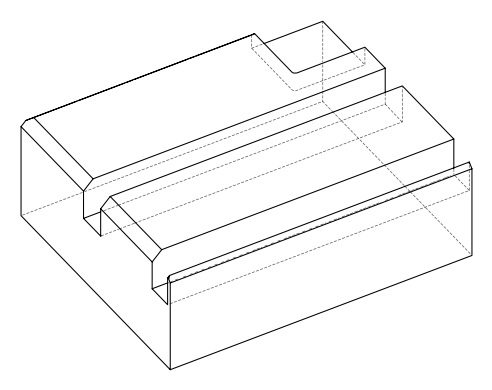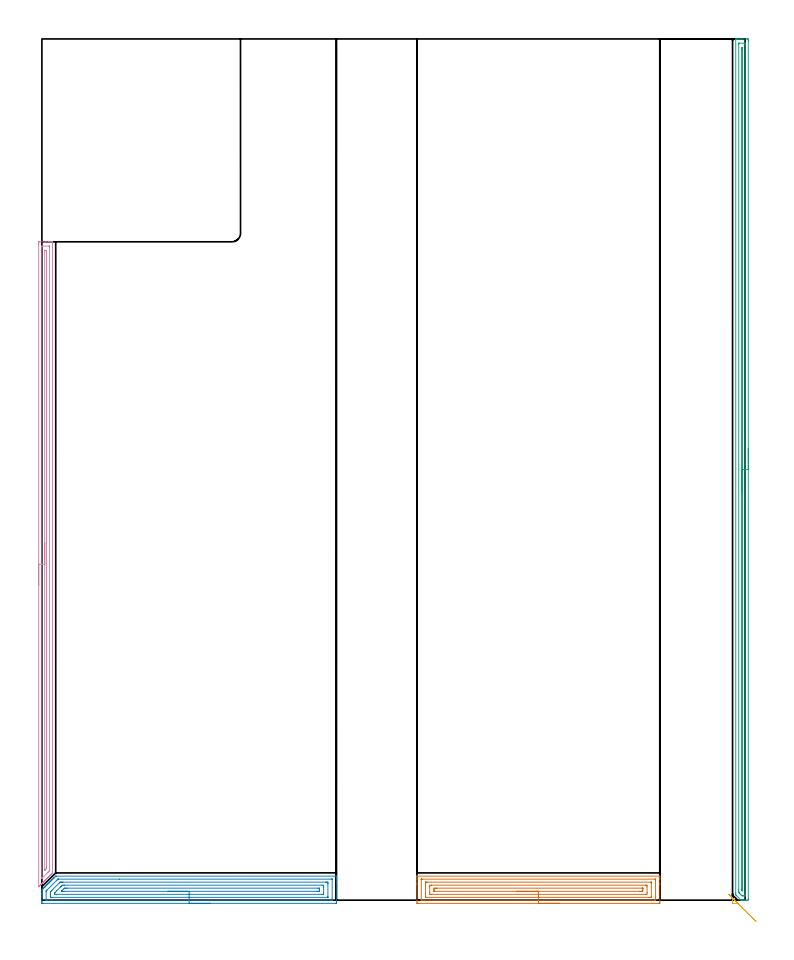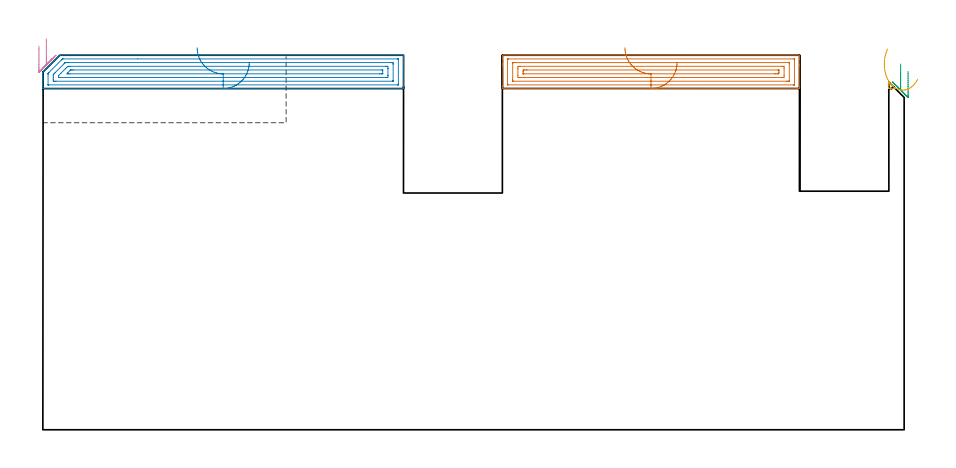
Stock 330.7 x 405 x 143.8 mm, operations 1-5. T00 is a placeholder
(PLAN: 8 operations, 2 tool changes, 143.1 min)
(1 AREA_MILL | FG_CHAMFER_SURFACE | UGT0205_001 | 4.81 min | 10462 mm3)
(2 AREA_MILL_1 | FG_CHAMFER_SURFACE_1 | UGT0205_001 | 5.71 min | 11904 mm3)
(3 AREA_MILL_2 | FG_CHAMFER_SURFACE_2 | UGT0205_001 | 9.86 min | 52478 mm3)
(4 AREA_MILL_3 | FG_CHAMFER_SURFACE_3 | UGT0205_001 | 7.37 min | 6407 mm3)
(5 AREA_MILL_4 | FG_CHAMFER_SURFACE_4 | UGT0205_001 | 0.17 min | 132 mm3)
(6 MILL_CORNER_NOTCH_RECTANGULAR | CORNER_NOTCH_RECTANGULAR | NXT0201_008 | Follow Part, ap 1.5, ae 75% | 88.28 min | 230605 mm3)
(7 MILL_RECTANGULAR_SLOT | SLOT_RECTANGULAR | UGT0201_004 | Follow Part, ap 8, ae 75% | 13.48 min | 811189 mm3)
(8 MILL_RECTANGULAR_SLOT_1 | SLOT_RECTANGULAR_1 | UGT0201_004 | Follow Part, ap 8, ae 75% | 13.42 min | 701512 mm3)
(TOOL UGT0205_001 | Chamfer Mill 20 x 3 x 45 deg. | D20 FL50 Z2)
(TOOL NXT0201_008 | ENDMILL 6mm [2P460-0600-NA 1630] | D6 FL26 Z6)
(TOOL UGT0201_004 | End Mill 32 mm | D32 FL53 Z6)
(OP 1 AREA_MILL)
G17 G21 G94 G90
T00 M6
G54
G17 G0 G90 X243.5 Y-1.5 S1061 M3
G43 Z153.8 H0
Z141.
G94 G1 X243.462 Z140.128 F250.
X243.348 Z139.264
X243.159 Z138.412
X242.897 Z137.58
X242.563 Z136.774
X242.16 Z136.
X241.692 Z135.264
X241.16 Z134.572
X240.571 Z133.929
X239.928 Z133.34
X239.236 Z132.808
X238.5 Z132.34
X237.726 Z131.937
X236.92 Z131.603
X236.088 Z131.341
X235.236 Z131.152
X234.372 Z131.038
X233.5 Z131.
X176.974 Y-1.499 Z131.001
X176.407 Y-1.491 Z131.005
X176.403 Y-1.471 Z131.026
X176.401 Y-0.899 Z131.598
X176.4 Y-0.324 Z132.173
Y7.13 Z139.625
Y7.765 Z140.262
Y8.022 Z140.519
Y9.807 Z142.302
Y10.322 Z142.82
Y10.953 Z143.452
Y11.285 Z143.775
X176.408 Y11.297 Z143.788
X176.528 Y11.3 Z143.8
X290.472
X290.59 Y11.297 Z143.788
X290.593 Y11.258 Z143.749
X290.6 Y10.953 Z143.452
Y10.322 Z142.821
Y9.807 Z142.302
Y7.765 Z140.262
Y7.13 Z139.625
X290.599 Y-0.899 Z131.598
X290.597 Y-1.471 Z131.026
X290.593 Y-1.491 Z131.005
X290.026 Y-1.5 Z131.
X233.5
Y-0.086 Z132.414
X178.675 Y-0.085 Z132.415
X178.518 Y-0.082 Z132.418
X178.42 Y-0.079 Z132.421
X178.41 Y-0.056 Z132.444
X178.407 Y-0.007 Z132.493
X178.401 Y0.347 Z132.847
Y9.807 Z142.307
X178.402 Y9.851 Z142.351
X178.405 Y9.872 Z142.372
X178.408 Y9.877 Z142.377
X178.439 Y9.88 Z142.38
X178.596 Y9.885 Z142.385
X178.675 Y9.886 Z142.386
X178.754
X288.325 Y9.885 Z142.385
X288.482 Y9.882 Z142.382
X288.58 Y9.879 Z142.379
X288.59 Y9.856 Z142.356
X288.593 Y9.807 Z142.307
X288.599 Y9.453 Z141.953
X288.6 Y-0.007 Z132.493
X288.598 Y-0.051 Z132.449
X288.595 Y-0.072 Z132.428
X288.592 Y-0.078 Z132.422
X288.561 Y-0.08 Z132.42
X288.404 Y-0.085 Z132.415
X288.325 Y-0.086 Z132.414
X288.246
X233.5
Y1.328 Z133.828
X180.534 Y1.329 Z133.829
X180.47 Y1.33 Z133.83
X180.432 Y1.333 Z133.833
X180.418 Y1.334 Z133.834
X180.41 Y1.374 Z133.874
X180.403 Y1.643 Z134.143
X180.401 Y1.777 Z134.277
X180.4 Y8.157 Z140.657
X180.402 Y8.291 Z140.791
X180.405 Y8.381 Z140.881
X180.41 Y8.452 Z140.952
X180.416 Y8.466 Z140.966
X180.424 Y8.467 Z140.967
X180.534 Y8.469 Z140.969
X180.977 Y8.471 Z140.971
X181.424
X286.466
X286.53 Y8.47 Z140.97
X286.568 Y8.467 Z140.967
X286.582 Y8.466 Z140.966
X286.59 Y8.426 Z140.926
X286.597 Y8.157 Z140.657
X286.599 Y8.022 Z140.522
X286.6 Y1.643 Z134.143
X286.599 Y1.508 Z134.008
X286.595 Y1.419 Z133.919
X286.59 Y1.348 Z133.848
X286.584 Y1.334 Z133.834
X286.576 Y1.333 Z133.833
X286.466 Y1.331 Z133.831
X286.023 Y1.329 Z133.829
X285.575 Y1.328 Z133.828
X233.5
Y2.743 Z135.243
X183.132
X182.41 Y2.76 Z135.26
X182.4 Y3.476 Z135.976
Y6.238 Z138.738
X182.407 Y7.038 Z139.538
X183.205 Y7.057 Z139.557
X283.868
X284.59 Y7.04 Z139.54
X284.6 Y6.324 Z138.824
Y3.562 Z136.062
X284.593 Y2.762 Z135.262
X283.795 Y2.743 Z135.243
X233.5
Y4.157 Z136.657
X184.689
X184.491 Y4.159 Z136.659
X184.421 Y4.162 Z136.662
X184.409 Y4.164 Z136.664
X184.405 Y4.168 Z136.668
X184.402 Y4.187 Z136.687
X184.401 Y4.258 Z136.758
X184.4 Y4.454 Z136.954
X184.401 Y5.039 Z137.539
X184.405 Y5.346 Z137.846
X184.41 Y5.632 Z138.132
X184.694 Y5.638 Z138.138
X184.985 Y5.641 Z138.141
X185.579 Y5.643 Z138.143
X185.875
X282.311
X282.509 Y5.641 Z138.141
X282.58 Y5.638 Z138.138
X282.591 Y5.636 Z138.136
X282.595 Y5.631 Z138.131
X282.598 Y5.613 Z138.113
X282.599 Y5.541 Z138.041
X282.6 Y5.346 Z137.846
X282.599 Y4.761 Z137.261
X282.595 Y4.454 Z136.954
X282.59 Y4.168 Z136.668
X282.306 Y4.162 Z136.662
X282.015 Y4.159 Z136.659
X281.421 Y4.157 Z136.657
X281.125
X233.5
X232.628 Z136.695
X231.764 Z136.809
X230.912 Z136.998
X230.08 Z137.26
X229.274 Z137.594
X228.5 Z137.997
X227.764 Z138.465
X227.072 Z138.996
X226.429 Z139.586
X225.84 Z140.229
X225.308 Z140.921
X224.84 Z141.657
X224.437 Z142.431
X224.103 Z143.237
X223.841 Z144.069
X223.652 Z144.92
X223.538 Z145.785
X223.5 Z146.657
G0 Z153.8
M5
M2
(OP 2 AREA_MILL_1)
G17 G21 G94 G90
T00 M6
G54
G17 G0 G90 X79.25 Y-1.5 S1061 M3
G43 Z153.8 H0
Z141.
G94 G1 X79.212 Z140.128 F250.
X79.098 Z139.263
X78.909 Z138.412
X78.647 Z137.58
X78.313 Z136.774
X77.91 Z136.
X77.442 Z135.264
X76.91 Z134.572
X76.321 Z133.929
X75.678 Z133.34
X74.986 Z132.808
X74.25 Z132.34
X73.476 Z131.937
X72.67 Z131.603
X71.838 Z131.341
X70.986 Z131.152
X70.122 Z131.038
X69.25 Z131.
X0.594 Y-1.499 Z131.001
X0.006 Y-1.492 Z131.004
X0.003 Y-1.49 Z131.006
X0. Y-0.899 Z131.597
Y-0.601 Z131.895
Y0.885 Z133.38
Y1.481 Z133.978
Y1.777 Z134.274
Y2.373 Z134.87
Y2.67 Z135.166
Y3.263 Z135.762
Y3.562 Z136.061
Y4.451 Z136.951
X0.01 Y4.805 Z137.302
X0.103 Y4.9 Z137.398
X0.297 Y5.097 Z137.597
X0.402 Y5.202 Z137.701
X0.545 Y5.346 Z137.843
X0.594 Y5.394 Z137.893
X0.795 Y5.595 Z138.094
X0.842 Y5.643 Z138.14
X0.891 Y5.692 Z138.191
X1.092 Y5.893 Z138.392
X1.139 Y5.941 Z138.438
X1.188 Y5.989 Z138.488
X1.39 Y6.19 Z138.689
X1.437 Y6.238 Z138.735
X1.486 Y6.286 Z138.785
X1.687 Y6.488 Z138.987
X1.734 Y6.536 Z139.033
X1.783 Y6.583 Z139.082
X1.985 Y6.785 Z139.284
X2.032 Y6.833 Z139.33
X2.08 Y6.881 Z139.38
X2.282 Y7.083 Z139.582
X2.329 Y7.13 Z139.627
X2.377 Y7.178 Z139.677
X2.58 Y7.38 Z139.879
X2.626 Y7.428 Z139.925
X2.675 Y7.475 Z139.974
X2.877 Y7.678 Z140.177
X2.924 Y7.725 Z140.222
X2.972 Y7.772 Z140.271
X3.175 Y7.975 Z140.474
X3.221 Y8.022 Z140.52
X3.269 Y8.069 Z140.568
X3.473 Y8.273 Z140.772
X3.519 Y8.32 Z140.817
X3.566 Y8.367 Z140.866
X3.77 Y8.571 Z141.069
X3.816 Y8.617 Z141.114
X3.863 Y8.664 Z141.163
X4.068 Y8.868 Z141.367
X4.113 Y8.915 Z141.412
X4.161 Y8.961 Z141.46
X4.365 Y9.166 Z141.665
X4.411 Y9.212 Z141.709
X4.458 Y9.258 Z141.757
X4.663 Y9.463 Z141.962
X4.708 Y9.509 Z142.006
X4.755 Y9.555 Z142.054
X4.96 Y9.761 Z142.26
X5.005 Y9.807 Z142.304
X5.052 Y9.853 Z142.352
X5.258 Y10.058 Z142.557
X5.303 Y10.104 Z142.601
X5.349 Y10.15 Z142.649
X5.555 Y10.356 Z142.855
X5.6 Y10.401 Z142.899
X5.647 Y10.447 Z142.946
X5.853 Y10.653 Z143.152
X5.898 Y10.699 Z143.196
X6.22 Y11.02 Z143.519
X6.492 Y11.294 Z143.791
X6.495 Y11.295 Z143.793
X6.502 Y11.296
X6.833 Y11.3 Z143.8
X138.352
X138.49 Y11.297 Z143.788
X138.492 Y11.251 Z143.743
X138.5 Y10.9 Z143.4
Y10.4 Z142.899
Y9.807 Z142.302
Y8.618 Z141.115
Y8.022 Z140.516
Y-0.899 Z131.598
X138.497 Y-1.199 Z131.298
X138.49 Y-1.492 Z131.005
X138.198 Y-1.499 Z130.999
X69.25 Y-1.5 Z131.
Y-0.086 Z132.414
X2.298
X2.141 Y-0.084 Z132.416
X2.036 Y-0.081 Z132.419
X2.008 Y-0.078 Z132.422
X2.005 Y-0.075 Z132.425
X2.002 Y-0.061 Z132.439
X2.001 Y-0.007 Z132.493
Y3.939 Z136.439
X2.005 Y4.196 Z136.696
X2.01 Y4.325 Z136.825
X2.015 Y4.354 Z136.854
X2.04 Y4.383 Z136.883
X2.106 Y4.454 Z136.954
X2.241 Y4.591 Z137.091
X2.377 Y4.728 Z137.228
X7.146 Y9.496 Z141.996
X7.46 Y9.807 Z142.307
X7.516 Y9.858 Z142.358
X7.536 Y9.874 Z142.374
X7.571 Y9.879 Z142.379
X7.65 Y9.884 Z142.384
X7.727 Y9.885 Z142.385
X36.449 Y9.886 Z142.386
X136.202
X136.36 Y9.884 Z142.384
X136.464 Y9.881 Z142.381
X136.492 Y9.878 Z142.378
X136.495 Y9.875 Z142.375
X136.498 Y9.861 Z142.361
X136.499 Y9.807 Z142.307
X136.5 Y0.508 Z133.008
X136.496 Y-0.007 Z132.493
X136.494 Y-0.053 Z132.447
X136.491 Y-0.072 Z132.428
X136.437 Y-0.079 Z132.421
X136.281 Y-0.084 Z132.416
X136.201 Y-0.085 Z132.415
X69.25 Y-0.086 Z132.414
Y1.328 Z133.828
X5.052 Y1.329 Z133.829
X4.608 Y1.33 Z133.83
X4.161 Y1.333 Z133.833
X4.021 Y1.335 Z133.835
X4.008 Y1.617 Z134.117
X4.003 Y1.777 Z134.277
X4.001 Y1.938 Z134.438
X4. Y2.83 Z135.33
X4.001 Y3.562 Z136.062
X4.003 Y3.72 Z136.22
X4.01 Y3.881 Z136.381
X4.161 Y4.053 Z136.553
X4.358 Y4.256 Z136.756
X4.553 Y4.454 Z136.954
X4.803 Y4.704 Z137.204
X8.122 Y8.022 Z140.522
X8.371 Y8.271 Z140.771
X8.455 Y8.353 Z140.853
X8.524 Y8.418 Z140.918
X8.569 Y8.458 Z140.958
X8.619 Y8.464 Z140.964
X9.064 Y8.469 Z140.969
X9.51 Y8.471 Z140.971
X9.953
X133.448
X133.892 Y8.47 Z140.97
X134.339 Y8.467 Z140.967
X134.479 Y8.465 Z140.965
X134.492 Y8.183 Z140.683
X134.497 Y8.022 Z140.522
X134.499 Y7.862 Z140.362
X134.5 Y1.617 Z134.117
X134.495 Y1.456 Z133.956
X134.49 Y1.35 Z133.85
X134.485 Y1.334 Z133.834
X134.478 Y1.332 Z133.832
X134.452 Y1.33 Z133.83
X134.339 Y1.329 Z133.829
X69.25 Y1.328 Z133.828
Y2.743 Z135.243
X6.762
X6.028 Y2.75 Z135.25
X6.01 Y3.115 Z135.615
X6.006 Y3.31 Z135.81
X6.009 Y3.407 Z135.907
X6.013 Y3.452 Z135.952
X6.031 Y3.474 Z135.974
X6.113 Y3.562 Z136.062
X6.919 Y4.37 Z136.87
X8.787 Y6.238 Z138.738
X9.149 Y6.599 Z139.099
X9.51 Y6.957 Z139.457
X9.601 Y7.04 Z139.54
X10.402 Y7.056 Z139.556
X10.476
X131.738 Y7.057 Z139.557
X132.476 Y7.05 Z139.55
X132.499 Y6.295 Z138.795
Y6.238 Z138.738
Y3.619 Z136.119
X132.498 Y3.562 Z136.062
X132.476 Y2.75 Z135.25
X131.665 Y2.743 Z135.243
X131.591
X69.25
Y4.157 Z136.657
X10.402
X9.806 Y4.158 Z136.658
X9.51 Y4.16 Z136.66
X9.231 Y4.164 Z136.664
X9.458 Y4.454 Z136.954
X9.482 Y4.482 Z136.982
X9.51 Y4.512 Z137.012
X10.402 Y5.404 Z137.904
X10.574 Y5.568 Z138.068
X10.635 Y5.625 Z138.125
X10.701 Y5.636 Z138.136
X11. Y5.64 Z138.14
X11.294 Y5.642 Z138.142
X11.888 Y5.643 Z138.143
X129.881 Y5.642 Z138.142
X130.48 Y5.639 Z138.139
X130.485 Y5.637 Z138.137
X130.495 Y5.624 Z138.124
X130.498 Y5.346 Z137.846
X130.499 Y4.299 Z136.799
X130.497 Y4.222 Z136.722
X130.494 Y4.184 Z136.684
X130.491 Y4.169 Z136.669
X130.473 Y4.164 Z136.664
X130.176 Y4.159 Z136.659
X129.881 Y4.158 Z136.658
X129.286 Y4.157 Z136.657
X69.25
X68.378 Z136.695
X67.514 Z136.809
X66.662 Z136.998
X65.83 Z137.26
X65.024 Z137.594
X64.25 Z137.997
X63.514 Z138.465
X62.822 Z138.996
X62.179 Z139.586
X61.59 Z140.229
X61.058 Z140.921
X60.59 Z141.657
X60.187 Z142.431
X59.853 Z143.237
X59.591 Z144.069
X59.402 Z144.92
X59.288 Z145.785
X59.25 Z146.657
G0 Z153.8
M5
M2
(OP 3 AREA_MILL_2)
G17 G21 G94 G90
T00 M6
G54
G17 G0 G90 X332.2 Y212.5 S1061 M3
G43 Z153.8 H0
Z137.6
G94 G1 Y212.462 Z136.728 F250.
Y212.348 Z135.864
Y212.159 Z135.012
Y211.897 Z134.18
Y211.563 Z133.374
Y211.16 Z132.6
Y210.692 Z131.864
Y210.16 Z131.172
Y209.571 Z130.529
Y208.928 Z129.94
Y208.236 Z129.408
Y207.5 Z128.94
Y206.726 Z128.537
Y205.92 Z128.203
Y205.088 Z127.941
Y204.237 Z127.752
Y203.372 Z127.638
Y202.5 Z127.6
X332.199 Y0.617 Z127.601
X332.196 Y0.282
X332.192 Y0.01 Z127.603
X331.869 Y0. Z127.926
X331.329 Z128.468
X330.996 Z128.8
X330.456 Z129.34
X330.123 Z129.672
X329.456 Z130.343
X329.147 Z130.653
X328.814 Y0.007 Z130.986
X328.801 Y0.01 Z130.999
X328.631 Y0.17 Z131.168
X328.436 Y0.364 Z131.363
X326.595 Y2.204 Z133.204
X326.397 Y2.404 Z133.401
X326.306 Y2.498 Z133.491
X326.3 Y3.297 Z133.5
Y404.83
X326.302 Y404.99 Z133.488
X326.424 Y404.997 Z133.368
X326.553 Y405. Z133.246
X326.838 Z132.961
X327.504 Z132.29
X328.71 Z131.086
X329.25 Z130.544
X331.599 Z128.197
X331.869 Y404.996 Z127.928
X332.193 Y404.99 Z127.604
X332.197 Y404.719 Z127.601
X332.199 Y404.383
X332.2 Y404.044 Z127.6
Y202.5
X330.786 Z129.014
X330.785 Y2.404 Z129.015
X330.783 Y2.065 Z129.017
X330.781 Y2.024 Z129.019
X330.78 Y2.011 Z129.02
X330.754 Y2.008 Z129.046
X330.649 Y2.003 Z129.151
X330.517 Y2. Z129.283
X330.123 Y2.001 Z129.677
X329.642 Y2.003 Z130.158
X329.25 Y2.01 Z130.55
X328.849 Y2.404 Z130.951
X328.377 Y2.874 Z131.423
X327.957 Y3.297 Z131.843
X327.811 Y3.451 Z131.989
X327.721 Y3.556 Z132.079
X327.719 Y3.637 Z132.081
X327.715 Y3.974 Z132.085
Y4.19
X327.714 Y4.869 Z132.086
X327.715 Y402.596 Z132.085
X327.717 Y402.935 Z132.083
X327.719 Y402.977 Z132.081
X327.72 Y402.989 Z132.08
X327.747 Y402.992 Z132.053
X327.851 Y402.997 Z131.949
X327.983 Y403. Z131.817
X330.602 Z129.198
X330.742 Y402.997 Z129.058
X330.772 Y402.993 Z129.028
X330.779 Y402.989 Z129.021
X330.782 Y402.98 Z129.018
X330.784 Y402.947 Z129.016
X330.786 Y402.811 Z129.014
Y402.596
Y202.5
X329.372 Z130.428
X329.371 Y4.835 Z130.429
X329.368 Y4.586 Z130.432
X329.364 Y4.421 Z130.436
X329.359 Y4.351 Z130.441
X329.341 Y4.367 Z130.459
X329.25 Y4.453 Z130.55
X329.175 Y4.532 Z130.625
X329.14 Y4.571 Z130.66
X329.136 Y4.711 Z130.664
X329.13 Y4.959 Z130.67
X329.129 Y5.084 Z130.671
X329.128 Y400.041 Z130.672
X329.13 Y400.81 Z130.67
X329.132 Y400.931 Z130.668
X329.135 Y400.973 Z130.665
X329.139 Y400.99 Z130.661
X329.158 Y400.992 Z130.642
X329.25 Y400.996 Z130.55
X329.312 Y400.994 Z130.488
X329.356 Y400.991 Z130.444
X329.365 Y400.933 Z130.435
X329.368 Y400.81 Z130.432
X329.37 Y400.687 Z130.43
X329.372 Y399.916 Z130.428
Y202.5
Y201.628 Z130.467
Y200.764 Z130.58
Y199.912 Z130.769
Y199.08 Z131.032
Y198.274 Z131.365
Y197.5 Z131.768
Y196.764 Z132.237
Y196.072 Z132.768
Y195.429 Z133.357
Y194.84 Z134.001
Y194.309 Z134.693
Y193.84 Z135.428
Y193.437 Z136.202
Y193.103 Z137.008
Y192.841 Z137.84
Y192.652 Z138.692
Y192.538 Z139.557
Y192.5 Z140.428
G0 Z153.8
M5
M2
(OP 4 AREA_MILL_3)
G17 G21 G94 G90
T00 M6
G54
G17 G0 G90 X-1.5 Y147.95 S1061 M3
G43 Z153.8 H0
Z147.3
G94 G1 Y147.988 Z146.428 F250.
Y148.102 Z145.563
Y148.291 Z144.712
Y148.553 Z143.88
Y148.887 Z143.074
Y149.29 Z142.3
Y149.758 Z141.564
Y150.289 Z140.872
Y150.879 Z140.229
Y151.522 Z139.64
Y152.214 Z139.108
Y152.95 Z138.64
Y153.724 Z138.237
Y154.53 Z137.903
Y155.362 Z137.641
Y156.213 Z137.452
Y157.078 Z137.338
Y157.95 Z137.3
Y308.664
X-1.499 Y308.978 Z137.301
X-1.493 Y309.551 Z137.304
X-1.491 Y309.592 Z137.306
X-0.922 Y309.6 Z137.875
X1.75 Z140.545
X3.181 Z141.978
X3.531 Z142.326
X4.23 Z143.03
X4.546 Z143.346
X4.95 Y309.592 Z143.742
X4.997 Y309.59 Z143.788
X5. Y309.424 Z143.8
Y13.178
X5.001 Y12.805 Z143.784
X4.906 Y12.703 Z143.7
X4.867 Y12.666 Z143.665
X4.485 Y12.284 Z143.283
X4.422 Y12.22 Z143.218
X4.359 Y12.159 Z143.158
X4.187 Y11.986 Z142.986
X4.125 Y11.923 Z142.921
X4.063 Y11.863 Z142.862
X3.889 Y11.688 Z142.688
X3.828 Y11.626 Z142.624
X3.768 Y11.567 Z142.567
X3.591 Y11.39 Z142.39
X3.531 Y11.33 Z142.328
X3.472 Y11.271 Z142.271
X3.293 Y11.092 Z142.092
X3.234 Y11.033 Z142.031
X3.176 Y10.975 Z141.975
X2.995 Y10.795 Z141.794
X2.937 Y10.736 Z141.734
X2.88 Y10.68 Z141.679
X2.697 Y10.497 Z141.496
X2.641 Y10.439 Z141.437
X2.584 Y10.384 Z141.383
X2.399 Y10.199 Z141.198
X2.344 Y10.142 Z141.14
X2.288 Y10.088 Z141.087
X2.101 Y9.901 Z140.9
X2.047 Y9.845 Z140.844
X1.993 Y9.792 Z140.792
X1.803 Y9.603 Z140.602
X1.75 Y9.549 Z140.547
X1.697 Y9.496 Z140.496
X1.506 Y9.305 Z140.305
X1.453 Y9.252 Z140.25
X1.401 Y9.201 Z140.2
X1.208 Y9.007 Z140.007
X1.156 Y8.955 Z139.953
X1.105 Y8.905 Z139.904
X0.91 Y8.709 Z139.709
X0.859 Y8.658 Z139.656
X0.809 Y8.609 Z139.608
X0.612 Y8.411 Z139.411
X0.563 Y8.361 Z139.36
X0.514 Y8.313 Z139.313
X0.314 Y8.114 Z139.113
X0.266 Y8.064 Z139.063
X0.218 Y8.017 Z139.017
X0.016 Y7.816 Z138.815
X-0.031 Y7.768 Z138.766
X-0.078 Y7.722 Z138.721
X-0.282 Y7.518 Z138.517
X-0.328 Y7.471 Z138.469
X-0.374 Y7.426 Z138.425
X-0.58 Y7.22 Z138.219
X-0.625 Y7.174 Z138.172
X-0.67 Y7.13 Z138.129
X-0.878 Y6.922 Z137.921
X-0.922 Y6.877 Z137.876
X-1.051 Y6.749 Z137.749
X-1.173 Y6.627 Z137.627
X-1.367 Y6.432 Z137.431
X-1.476 Y6.326 Z137.321
X-1.494 Y6.317 Z137.303
X-1.499 Y6.326 Z137.299
X-1.5 Y6.535 Z137.3
Y157.95
X-0.086 Z138.714
X-0.085 Y307.3 Z138.715
X-0.082 Y307.41 Z138.718
X-0.075 Y307.59 Z138.725
X-0.031 Y307.592 Z138.769
X0.452 Y307.599 Z139.252
X3.123 Y307.6 Z141.923
X3.531 Y307.598 Z142.331
X3.558 Y307.595 Z142.358
X3.569 Y307.591 Z142.369
X3.579 Y307.571 Z142.379
X3.584 Y307.355 Z142.384
X3.585 Y307.245 Z142.385
Y14.017
X3.584 Y13.962 Z142.384
X3.579 Y13.856 Z142.379
X3.531 Y13.793 Z142.331
X3.228 Y13.482 Z142.028
X2.928 Y13.178 Z141.728
X2.784 Y13.034 Z141.584
X0.247 Y10.497 Z139.047
X0.107 Y10.358 Z138.907
X-0.031 Y10.225 Z138.769
X-0.071 Y10.19 Z138.729
X-0.08 Y10.332 Z138.72
X-0.085 Y10.442 Z138.715
X-0.086 Y10.497 Z138.714
Y157.95
X1.328 Z140.128
X1.329 Y305.509 Z140.129
X1.331 Y305.561 Z140.131
X1.334 Y305.585 Z140.134
X1.336 Y305.59 Z140.136
X1.358 Y305.593 Z140.158
X1.555 Y305.599 Z140.355
X1.75 Z140.55
X1.946 Y305.596 Z140.746
X2.077 Y305.591 Z140.877
X2.165 Y305.586 Z140.965
X2.167 Y305.543 Z140.967
X2.169 Y305.403 Z140.969
X2.171 Y304.981 Z140.971
Y15.859
X2.169 Y15.438 Z140.969
X2.164 Y14.965 Z140.964
X2.156 Y14.867 Z140.956
X2.091 Y14.797 Z140.891
X2.006 Y14.708 Z140.806
X1.75 Y14.449 Z140.55
X1.561 Y14.261 Z140.361
X1.372 Y14.071 Z140.172
X1.356 Y14.058 Z140.156
X1.347 Y14.051 Z140.147
X1.336 Y14.047 Z140.136
X1.333 Y14.055 Z140.133
X1.33 Y14.071 Z140.13
X1.329 Y14.111 Z140.129
X1.328 Y157.95 Z140.128
Y158.821 Z140.166
Y159.686 Z140.28
Y160.538 Z140.469
Y161.37 Z140.731
Y162.176 Z141.065
Y162.95 Z141.468
Y163.686 Z141.937
Y164.378 Z142.468
Y165.021 Z143.057
Y165.61 Z143.701
Y166.141 Z144.393
Y166.61 Z145.128
Y167.013 Z145.902
Y167.347 Z146.708
Y167.609 Z147.54
Y167.798 Z148.392
Y167.912 Z149.257
Y167.95 Z150.128
G0 Z153.8
M5
M2
(OP 5 AREA_MILL_4)
G17 G21 G94 G90
T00 M6
G54
G17 G0 G90 X324.372 Y1.428 S1061 M3
G43 Z153.8 H0
Z146.175
G94 G1 X324.038 Y1.762 Z145.442 F250.
X323.751 Y2.05 Z144.67
X323.512 Y2.288 Z143.865
X323.324 Y2.476 Z143.034
X323.188 Y2.613 Z142.184
X323.104 Y2.696 Z141.319
X323.075 Y2.726 Z140.448
X323.099 Y2.702 Z139.576
X323.176 Y2.624 Z138.711
X323.307 Y2.493 Z137.858
X323.49 Y2.31 Z137.025
X323.723 Y2.077 Z136.217
X324.006 Y1.795 Z135.442
X324.335 Y1.466 Z134.704
X324.708 Y1.092 Z134.009
X325.123 Y0.678 Z133.363
X325.575 Y0.225 Z132.771
X326.063 Y-0.263 Z132.237
X326.975 Y-1.174 Z131.325
X327.218 Y-1.422 Z131.077
X327.282 Y-1.492 Z131.004
X327.218 Y-1.5 Z131.
X325.181
X324.994 Y-1.497 Z131.003
X324.807 Y-1.493 Z131.007
X324.8 Y-1.138 Z131.362
X324.801 Y-0.133 Z132.366
X324.807 Y0.612 Z133.111
X324.811 Y0.797 Z133.296
X324.819 Y0.927 Z133.426
X324.827 Y0.965 Z133.462
X324.842 Y0.96 Z133.456
X324.895 Y0.906 Z133.403
X325.188 Y0.612 Z133.112
X326.037 Y-0.237 Z132.263
X326.063 Y-0.263 Z132.237
X326.582 Y-0.782 Z131.765
X327.128 Y-1.327 Z131.358
X327.696 Y-1.896 Z131.021
X328.284 Y-2.484 Z130.754
X328.886 Y-3.085 Z130.562
X329.497 Y-3.697 Z130.444
X330.113 Y-4.313 Z130.402
X330.729 Y-4.929 Z130.436
X331.341 Y-5.541 Z130.546
X331.944 Y-6.144 Z130.731
X332.533 Y-6.733 Z130.989
X333.104 Y-7.304 Z131.319
X333.653 Y-7.853 Z131.719
X334.174 Y-8.374 Z132.184
X334.666 Y-8.866 Z132.712
X335.122 Y-9.322 Z133.298
X335.541 Y-9.741 Z133.939
X335.919 Y-10.119 Z134.628
G0 Z153.8
M5
M2
